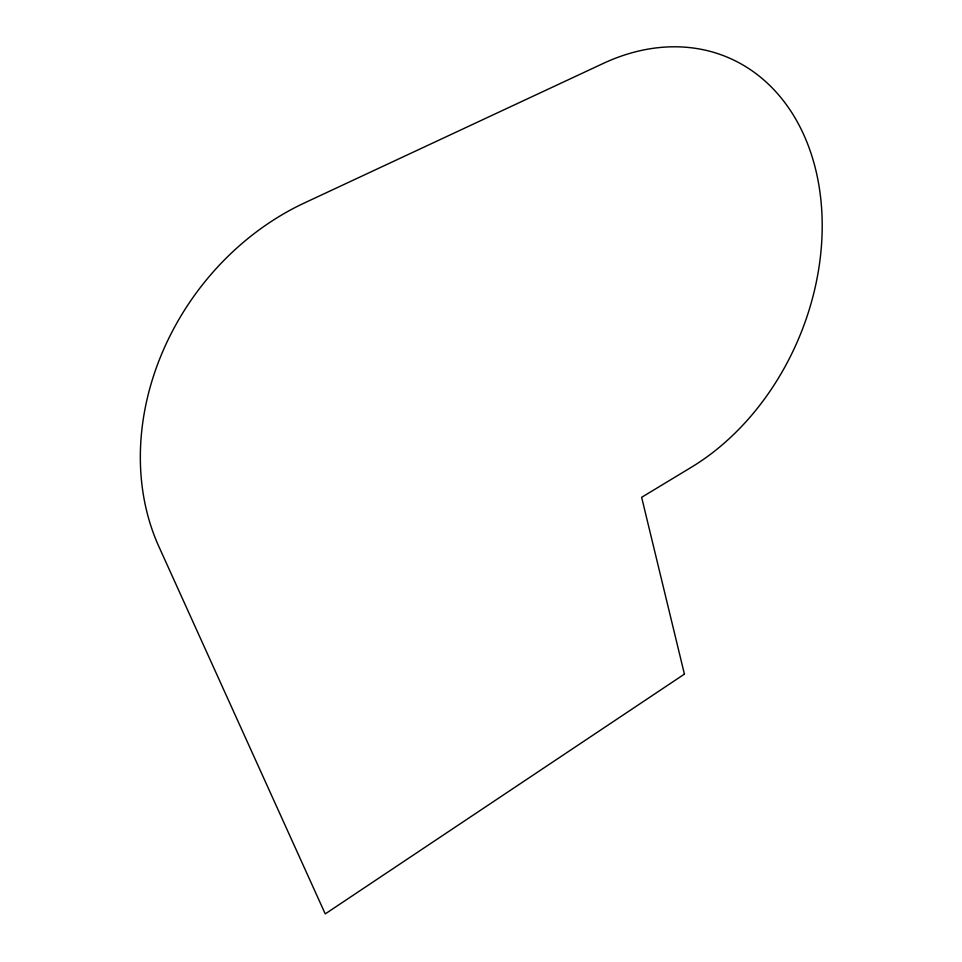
<?xml version="1.0" encoding="UTF-8"?>
<svg xmlns="http://www.w3.org/2000/svg" width="962" height="962" viewBox="0 0 962 962"><rect width="100%" height="100%" fill="white"/><g stroke="black" fill="none" stroke-linecap="round" stroke-linejoin="round"><path stroke-width="1.44" d="M684.415 674.121L325.24 913.9L158.874 546.572A249.038 206.854 -54.4 0 1 304.461 202.934L603.21 63.456A231.529 174.928 -67 0 1 816.846 174.639A231.529 174.928 -67 0 1 691.389 467.231L641.642 497.318L684.415 674.121"/></g></svg>
